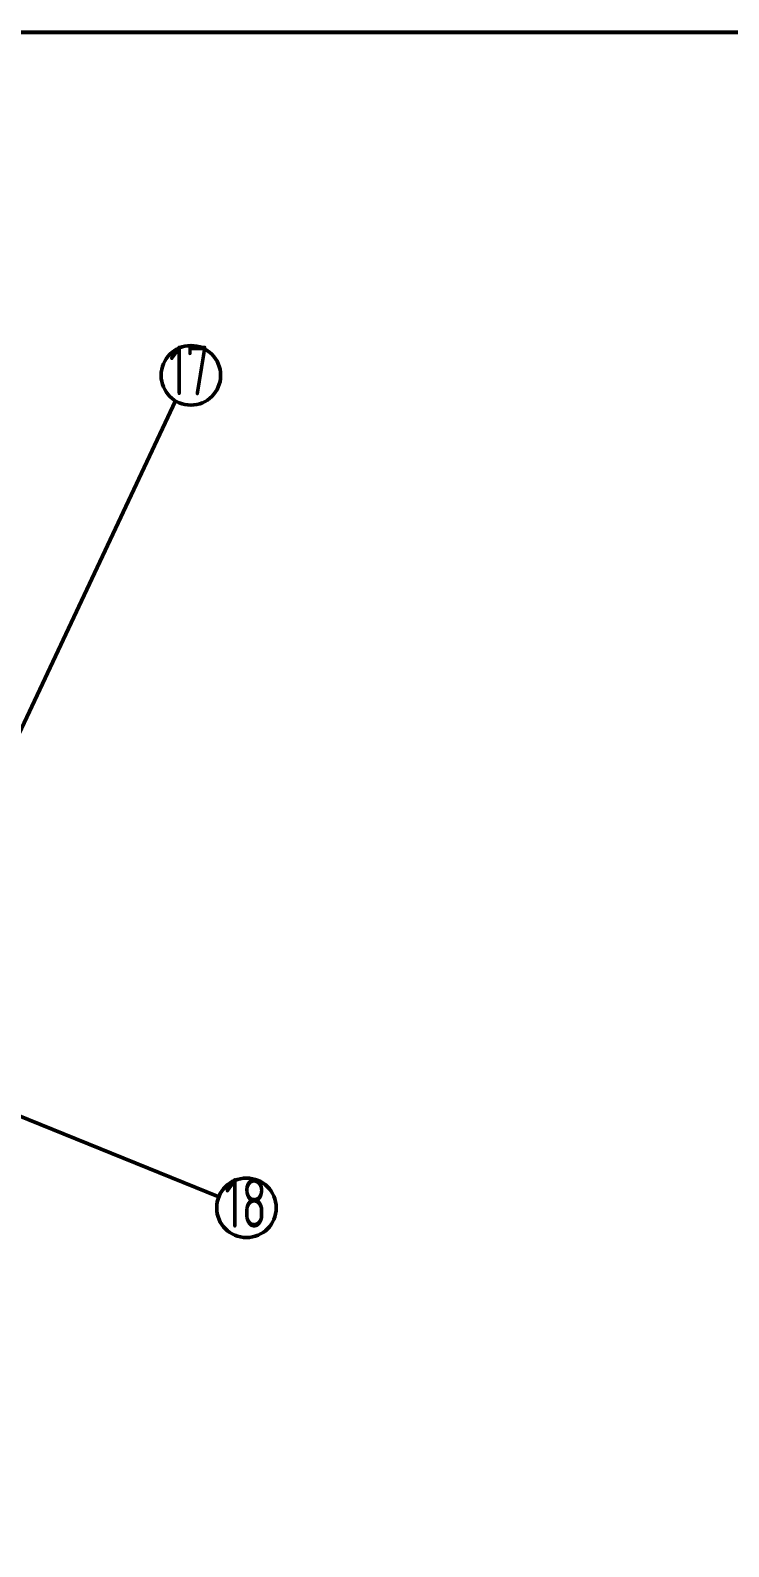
# Model space of a CAD drawing. Header units: millimetres. Extents: x 128333 to 138423, y -158939 to -152492.
# Drawn here: x 133734 to 135115, y -155705 to -152705 of the extents above; entities that cross this region are included whole.
import ezdxf

# ---------------------------------------------------------------- set-up
doc = ezdxf.new("R2010")
doc.units = ezdxf.units.MM
doc.header["$LTSCALE"] = 13
doc.layers.add('1', color=4, linetype='Continuous')
doc.layers.add('粗实线', color=4, linetype='Continuous')
doc.styles.add('pdm', font='gbenor.shx', dxfattribs={"width": 0.8, "bigfont": 'gbhzfs.shx'})

msp = doc.modelspace()

# ---------------------------------------------------------------- linework, layer by layer
at = {"layer": '1', "const_width": 7.598}
msp.add_lwpolyline([(128897.251, -158700.229), (137232.893, -158700.229), (137232.893, -152708.987), (128897.251, -152708.987), (128897.251, -158700.229)], dxfattribs=at)
at = {"layer": '粗实线', "lineweight": 50}
for p, q in [((134020.924, -153437.951), (133519.358, -154504.804)), ((134106.958, -155012.296), (133216.082, -154652.426))]:
    msp.add_line(p, q, dxfattribs=at)
for centre in [(134051.536, -153387.674), (134161.536, -155034.343)]:
    msp.add_circle(centre, 58.863, dxfattribs=at)

# ---------------------------------------------------------------- texts
at = {"layer": '粗实线', "lineweight": 50, "style": 'pdm', "width": 0.8}
for s, p in [('17', (134008.057, -153427.089)), ('18', (134118.057, -155073.757))]:
    msp.add_text(s, height=98.3509, dxfattribs=at).set_placement(p)

doc.saveas('drawing.dxf')
